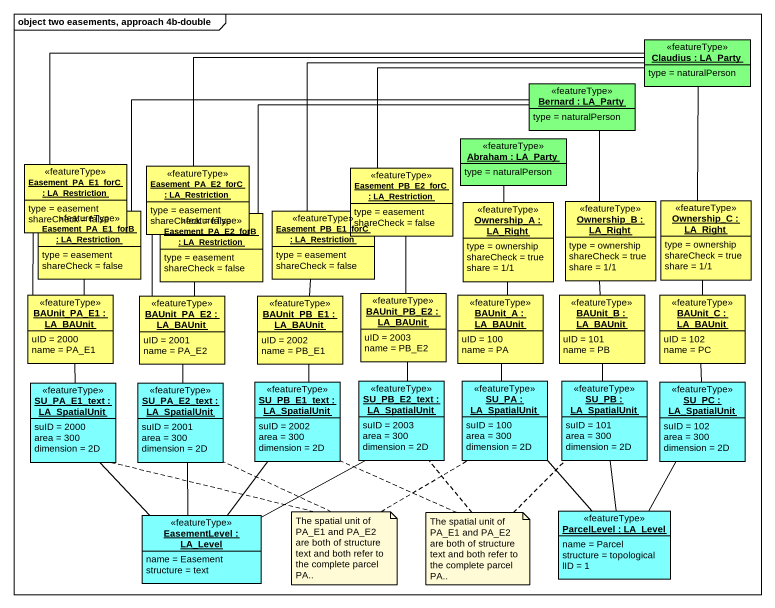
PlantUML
@startuml
mainframe object two easements, approach 4b-double
hide circle
hide empty members
object "Claudius : LA_Party" as Claudius <<featureType>> #80FF80 {
  type = naturalPerson
}
object "Bernard : LA_Party" as Bernard <<featureType>> #80FF80 {
  type = naturalPerson
}
object "Easement_PA_E1_forC : LA_Restriction" as Easement_PA_E1_forC <<featureType>> #FFFF80 {
  type = easement
  shareCheck = false
}
object "Easement_PA_E2_forC : LA_Restriction" as Easement_PA_E2_forC <<featureType>> #FFFF80 {
  type = easement
  shareCheck = false
}
object "Easement_PB_E2_forC : LA_Restriction" as Easement_PB_E2_forC <<featureType>> #FFFF80 {
  type = easement
  shareCheck = false
}
object "Abraham : LA_Party" as Abraham <<featureType>> #80FF80 {
  type = naturalPerson
}
object "Ownership_A : LA_Right" as Ownership_A <<featureType>> #FFFF80 {
  type = ownership
  shareCheck = true
  share = 1/1
}
object "Ownership_B : LA_Right" as Ownership_B <<featureType>> #FFFF80 {
  type = ownership
  shareCheck = true
  share = 1/1
}
object "Ownership_C : LA_Right" as Ownership_C <<featureType>> #FFFF80 {
  type = ownership
  shareCheck = true
  share = 1/1
}
object "Easement_PA_E1_forB : LA_Restriction" as Easement_PA_E1_forB <<featureType>> #FFFF80 {
  type = easement
  shareCheck = false
}
object "Easement_PA_E2_forB : LA_Restriction" as Easement_PA_E2_forB <<featureType>> #FFFF80 {
  type = easement
  shareCheck = false
}
object "Easement_PB_E1_forC : LA_Restriction" as Easement_PB_E1_forC <<featureType>> #FFFF80 {
  type = easement
  shareCheck = false
}
object "BAUnit_PA_E1 : LA_BAUnit" as BAUnit_PA_E1 <<featureType>> #FFFF80 {
  uID = 2000
  name = PA_E1
}
object "BAUnit_PA_E2 : LA_BAUnit" as BAUnit_PA_E2 <<featureType>> #FFFF80 {
  uID = 2001
  name = PA_E2
}
object "BAUnit_PB_E1 : LA_BAUnit" as BAUnit_PB_E1 <<featureType>> #FFFF80 {
  uID = 2002
  name = PB_E1
}
object "BAUnit_PB_E2 : LA_BAUnit" as BAUnit_PB_E2 <<featureType>> #FFFF80 {
  uID = 2003
  name = PB_E2
}
object "BAUnit_A : LA_BAUnit" as BAUnit_A <<featureType>> #FFFF80 {
  uID = 100
  name = PA
}
object "BAUnit_B : LA_BAUnit" as BAUnit_B <<featureType>> #FFFF80 {
  uID = 101
  name = PB
}
object "BAUnit_C : LA_BAUnit" as BAUnit_C <<featureType>> #FFFF80 {
  uID = 102
  name = PC
}
object "SU_PA_E1_text : LA_SpatialUnit" as SU_PA_E1_text <<featureType>> #80FFFF {
  suID = 2000
  area = 300
  dimension = 2D
}
object "SU_PA_E2_text : LA_SpatialUnit" as SU_PA_E2_text <<featureType>> #80FFFF {
  suID = 2001
  area = 300
  dimension = 2D
}
object "SU_PB_E1_text : LA_SpatialUnit" as SU_PB_E1_text <<featureType>> #80FFFF {
  suID = 2002
  area = 300
  dimension = 2D
}
object "SU_PB_E2_text : LA_SpatialUnit" as SU_PB_E2_text <<featureType>> #80FFFF {
  suID = 2003
  area = 300
  dimension = 2D
}
object "SU_PA : LA_SpatialUnit" as SU_PA <<featureType>> #80FFFF {
  suID = 100
  area = 300
  dimension = 2D
}
object "SU_PB : LA_SpatialUnit" as SU_PB <<featureType>> #80FFFF {
  suID = 101
  area = 300
  dimension = 2D
}
object "SU_PC : LA_SpatialUnit" as SU_PC <<featureType>> #80FFFF {
  suID = 102
  area = 300
  dimension = 2D
}
object "EasementLevel : LA_Level" as EasementLevel <<featureType>> #80FFFF {
  name = Easement
  structure = text
}
object "ParcelLevel : LA_Level" as ParcelLevel <<featureType>> #80FFFF {
  name = Parcel
  structure = topological
  lID = 1
}
Bernard -- Ownership_B
Easement_PA_E1_forC -right- Claudius
Easement_PA_E2_forC -right- Claudius
Easement_PB_E2_forC -right- Claudius
Abraham -- Ownership_A
Ownership_C -up- Claudius
Easement_PA_E1_forB -right- Bernard
Easement_PA_E2_forB -right- Bernard
Easement_PB_E1_forC -right- Claudius
BAUnit_PA_E1 -up- Easement_PA_E1_forC
BAUnit_PA_E1 -up- Easement_PA_E1_forB
BAUnit_PA_E2 -up- Easement_PA_E2_forC
BAUnit_PA_E2 -up- Easement_PA_E2_forB
BAUnit_PB_E1 -up- Easement_PB_E1_forC
BAUnit_PB_E2 -up- Easement_PB_E2_forC
BAUnit_A -up- Ownership_A
BAUnit_B -up- Ownership_B
BAUnit_C -up- Ownership_C
SU_PA_E1_text -up- BAUnit_PA_E1
SU_PA_E1_text -- EasementLevel
SU_PA_E2_text -up- BAUnit_PA_E2
SU_PB_E1_text -up- BAUnit_PB_E1
SU_PB_E1_text -- EasementLevel
SU_PB_E2_text -up- BAUnit_PB_E2
SU_PB_E2_text -- EasementLevel
SU_PA -up- BAUnit_A
SU_PA -- ParcelLevel
SU_PB -up- BAUnit_B
SU_PB -- ParcelLevel
SU_PC -up- BAUnit_C
SU_PC -- ParcelLevel
EasementLevel -up- SU_PA_E2_text
note as N1
  The spatial unit of PA_E1 and PA_E2 are both of structure text and both refer to the complete parcel PA..
end note
N1 .. SU_PA_E2_text
N1 .. SU_PA_E1_text
N1 .. SU_PA
note as N2
  The spatial unit of PA_E1 and PA_E2 are both of structure text and both refer to the complete parcel PA..
end note
N2 .. SU_PB_E1_text
N2 .. SU_PB
N2 .. SU_PB_E2_text
@enduml
